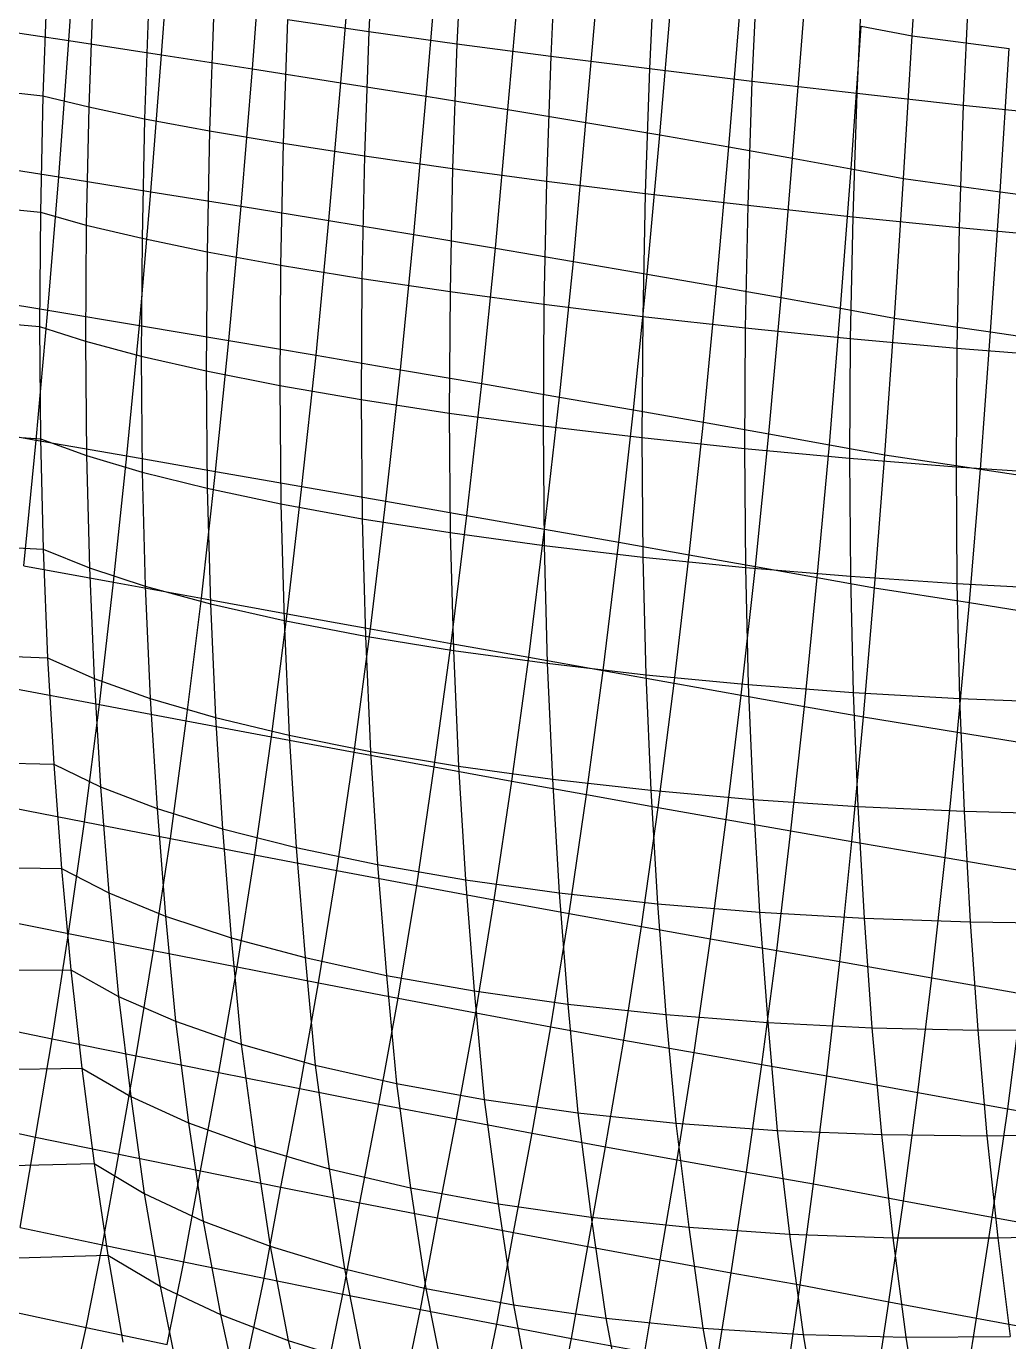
# Model space of a CAD drawing. Extents: x -429 to 429, y -1 to 209.
# Drawn here: x -287.11 to -267.84, y 40.71 to 66.5 of the extents above; entities that cross this region are included whole.
import ezdxf

# ---------------------------------------------------------------- set-up
doc = ezdxf.new("R2010")
doc.units = 0

msp = doc.modelspace()

# ---------------------------------------------------------------- linework, layer by layer
at = {"layer": 'default', "color": 3, "linetype": 'CONTINUOUS'}
for p, q in [((-269.728, 66.315, 86.124), (-269.567, 69.175, 86.17)), ((-269.728, 66.315, 86.124), (-269.567, 69.175, 86.17)), ((-286.273, 66.222, 97.42), (-286.084, 68.954, 97.509)), ((-284.452, 65.945, 96.986), (-284.252, 68.687, 97.103)), ((-282.671, 65.669, 96.419), (-282.458, 68.421, 96.556)), ((-280.939, 65.397, 95.722), (-280.714, 68.157, 95.872)), ((-279.265, 65.13, 94.898), (-279.031, 67.897, 95.056)), ((-277.658, 64.869, 93.953), (-277.418, 67.643, 94.111)), ((-276.128, 64.616, 92.892), (-275.885, 67.395, 93.044)), ((-274.682, 64.373, 91.72), (-274.442, 67.157, 91.861)), ((-273.329, 64.14, 90.444), (-273.097, 66.928, 90.57)), ((-272.076, 63.918, 89.07), (-271.858, 66.711, 89.177)), ((-288.121, 66.5, 97.718), (-286.273, 66.222, 97.42)), ((-270.929, 63.71, 87.607), (-270.733, 66.506, 87.693)), ((-270.733, 66.506, 87.693), (-269.728, 66.315, 86.124)), ((-269.897, 63.516, 86.063), (-269.728, 66.315, 86.124)), ((-269.897, 63.516, 86.063), (-269.728, 66.315, 86.124)), ((-269.728, 66.315, 86.124), (-267.825, 66.07, 85.944)), ((-286.471, 63.549, 97.313), (-286.273, 66.222, 97.42)), ((-286.273, 66.222, 97.42), (-284.452, 65.945, 96.986)), ((-268.003, 63.26, 85.847), (-267.825, 66.07, 85.944)), ((-284.663, 63.26, 96.852), (-284.452, 65.945, 96.986)), ((-284.452, 65.945, 96.986), (-282.671, 65.669, 96.419)), ((-282.894, 62.975, 96.266), (-282.671, 65.669, 96.419)), ((-282.671, 65.669, 96.419), (-280.939, 65.397, 95.722)), ((-281.172, 62.694, 95.556), (-280.939, 65.397, 95.722)), ((-280.939, 65.397, 95.722), (-279.265, 65.13, 94.898)), ((-279.506, 62.42, 94.726), (-279.265, 65.13, 94.898)), ((-279.265, 65.13, 94.898), (-277.658, 64.869, 93.953)), ((-277.905, 62.152, 93.78), (-277.658, 64.869, 93.953)), ((-277.658, 64.869, 93.953), (-276.128, 64.616, 92.892)), ((-276.376, 61.894, 92.724), (-276.128, 64.616, 92.892)), ((-276.128, 64.616, 92.892), (-274.682, 64.373, 91.72)), ((-274.928, 61.646, 91.562), (-274.682, 64.373, 91.72)), ((-274.682, 64.373, 91.72), (-273.329, 64.14, 90.444)), ((-273.567, 61.409, 90.3), (-273.329, 64.14, 90.444)), ((-273.329, 64.14, 90.444), (-272.076, 63.918, 89.07)), ((-288.309, 63.839, 97.645), (-286.471, 63.549, 97.313)), ((-272.3, 61.185, 88.945), (-272.076, 63.918, 89.07)), ((-272.076, 63.918, 89.07), (-270.929, 63.71, 87.607)), ((-271.134, 60.974, 87.503), (-270.929, 63.71, 87.607)), ((-270.929, 63.71, 87.607), (-269.897, 63.516, 86.063)), ((-286.684, 60.936, 97.18), (-286.471, 63.549, 97.313)), ((-286.471, 63.549, 97.313), (-284.663, 63.26, 96.852)), ((-270.075, 60.778, 85.981), (-269.897, 63.516, 86.063)), ((-270.075, 60.778, 85.981), (-269.897, 63.516, 86.063)), ((-269.897, 63.516, 86.063), (-268.003, 63.26, 85.847)), ((-284.889, 60.636, 96.69), (-284.663, 63.26, 96.852)), ((-284.663, 63.26, 96.852), (-282.894, 62.975, 96.266)), ((-268.191, 60.51, 85.731), (-268.003, 63.26, 85.847)), ((-268.003, 63.26, 85.847), (-266.132, 63.005, 85.491)), ((-283.133, 60.341, 96.081), (-282.894, 62.975, 96.266)), ((-282.894, 62.975, 96.266), (-281.172, 62.694, 95.556)), ((-281.423, 60.052, 95.356), (-281.172, 62.694, 95.556)), ((-281.172, 62.694, 95.556), (-279.506, 62.42, 94.726)), ((-279.767, 59.77, 94.518), (-279.506, 62.42, 94.726)), ((-279.506, 62.42, 94.726), (-277.905, 62.152, 93.78)), ((-278.172, 59.497, 93.572), (-277.905, 62.152, 93.78)), ((-277.905, 62.152, 93.78), (-276.376, 61.894, 92.724)), ((-276.646, 59.233, 92.521), (-276.376, 61.894, 92.724)), ((-276.376, 61.894, 92.724), (-274.928, 61.646, 91.562)), ((-275.194, 58.981, 91.37), (-274.928, 61.646, 91.562)), ((-274.928, 61.646, 91.562), (-273.567, 61.409, 90.3)), ((-273.824, 58.74, 90.125), (-273.567, 61.409, 90.3)), ((-273.567, 61.409, 90.3), (-272.3, 61.185, 88.945)), ((-288.508, 61.239, 97.55), (-286.684, 60.936, 97.18)), ((-272.542, 58.513, 88.79), (-272.3, 61.185, 88.945)), ((-272.3, 61.185, 88.945), (-271.134, 60.974, 87.503)), ((-286.912, 58.391, 97.017), (-286.684, 60.936, 97.18)), ((-286.684, 60.936, 97.18), (-284.889, 60.636, 96.69)), ((-271.354, 58.3, 87.372), (-271.134, 60.974, 87.503)), ((-271.134, 60.974, 87.503), (-270.075, 60.778, 85.981)), ((-285.135, 58.081, 96.49), (-284.889, 60.636, 96.69)), ((-284.889, 60.636, 96.69), (-283.133, 60.341, 96.081)), ((-270.264, 58.101, 85.877), (-270.075, 60.778, 85.981)), ((-270.264, 58.101, 85.877), (-270.075, 60.778, 85.981)), ((-270.075, 60.778, 85.981), (-268.191, 60.51, 85.731)), ((-268.392, 57.821, 85.587), (-268.191, 60.51, 85.731)), ((-268.191, 60.51, 85.731), (-266.331, 60.243, 85.348)), ((-283.395, 57.777, 95.855), (-283.133, 60.341, 96.081)), ((-283.133, 60.341, 96.081), (-281.423, 60.052, 95.356)), ((-281.699, 57.48, 95.112), (-281.423, 60.052, 95.356)), ((-281.423, 60.052, 95.356), (-279.767, 59.77, 94.518)), ((-280.054, 57.191, 94.265), (-279.767, 59.77, 94.518)), ((-279.767, 59.77, 94.518), (-278.172, 59.497, 93.572)), ((-278.466, 56.912, 93.318), (-278.172, 59.497, 93.572)), ((-278.172, 59.497, 93.572), (-276.646, 59.233, 92.521)), ((-276.942, 56.644, 92.273), (-276.646, 59.233, 92.521)), ((-276.646, 59.233, 92.521), (-275.194, 58.981, 91.37)), ((-275.486, 56.387, 91.136), (-275.194, 58.981, 91.37)), ((-275.194, 58.981, 91.37), (-273.824, 58.74, 90.125)), ((-288.72, 58.706, 97.431), (-286.912, 58.391, 97.017)), ((-274.106, 56.143, 89.909), (-273.824, 58.74, 90.125)), ((-273.824, 58.74, 90.125), (-272.542, 58.513, 88.79)), ((-287.155, 55.922, 96.827), (-286.912, 58.391, 97.017)), ((-286.912, 58.391, 97.017), (-285.135, 58.081, 96.49)), ((-272.806, 55.912, 88.599), (-272.542, 58.513, 88.79)), ((-272.542, 58.513, 88.79), (-271.354, 58.3, 87.372)), ((-271.591, 55.696, 87.21), (-271.354, 58.3, 87.372)), ((-271.354, 58.3, 87.372), (-270.264, 58.101, 85.877)), ((-285.395, 55.602, 96.265), (-285.135, 58.081, 96.49)), ((-285.135, 58.081, 96.49), (-283.395, 57.777, 95.855)), ((-270.466, 55.495, 85.748), (-270.264, 58.101, 85.877)), ((-270.466, 55.495, 85.748), (-270.264, 58.101, 85.877)), ((-270.264, 58.101, 85.877), (-268.392, 57.821, 85.587)), ((-283.671, 55.289, 95.603), (-283.395, 57.777, 95.855)), ((-283.395, 57.777, 95.855), (-281.699, 57.48, 95.112)), ((-268.608, 55.203, 85.411), (-268.392, 57.821, 85.587)), ((-268.392, 57.821, 85.587), (-266.544, 57.544, 85.173)), ((-281.989, 54.984, 94.842), (-281.699, 57.48, 95.112)), ((-281.699, 57.48, 95.112), (-280.054, 57.191, 94.265)), ((-280.355, 54.689, 93.986), (-280.054, 57.191, 94.265)), ((-280.054, 57.191, 94.265), (-278.466, 56.912, 93.318)), ((-278.774, 54.404, 93.037), (-278.466, 56.912, 93.318)), ((-278.466, 56.912, 93.318), (-276.942, 56.644, 92.273)), ((-277.251, 54.131, 91.999), (-276.942, 56.644, 92.273)), ((-276.942, 56.644, 92.273), (-275.486, 56.387, 91.136)), ((-275.791, 53.87, 90.874), (-275.486, 56.387, 91.136)), ((-275.486, 56.387, 91.136), (-274.106, 56.143, 89.909)), ((-274.4, 53.622, 89.667), (-274.106, 56.143, 89.909)), ((-274.106, 56.143, 89.909), (-272.806, 55.912, 88.599)), ((-287.155, 55.922, 96.827), (-285.395, 55.602, 96.265)), ((-273.082, 53.388, 88.381), (-272.806, 55.912, 88.599)), ((-272.806, 55.912, 88.599), (-271.591, 55.696, 87.21)), ((-285.674, 53.206, 96.006), (-285.395, 55.602, 96.265)), ((-285.395, 55.602, 96.265), (-283.671, 55.289, 95.603)), ((-271.841, 53.169, 87.021), (-271.591, 55.696, 87.21)), ((-271.591, 55.696, 87.21), (-270.466, 55.495, 85.748)), ((-270.682, 52.966, 85.592), (-270.466, 55.495, 85.748)), ((-270.682, 52.966, 85.592), (-270.466, 55.495, 85.748)), ((-270.466, 55.495, 85.748), (-268.608, 55.203, 85.411)), ((-283.968, 52.885, 95.315), (-283.671, 55.289, 95.603)), ((-283.671, 55.289, 95.603), (-281.989, 54.984, 94.842)), ((-268.838, 52.662, 85.208), (-268.608, 55.203, 85.411)), ((-268.608, 55.203, 85.411), (-266.776, 54.915, 84.96)), ((-282.3, 52.574, 94.534), (-281.989, 54.984, 94.842)), ((-281.989, 54.984, 94.842), (-280.355, 54.689, 93.986)), ((-280.678, 52.272, 93.667), (-280.355, 54.689, 93.986)), ((-280.355, 54.689, 93.986), (-278.774, 54.404, 93.037)), ((-279.103, 51.982, 92.716), (-278.774, 54.404, 93.037)), ((-278.774, 54.404, 93.037), (-277.251, 54.131, 91.999)), ((-277.582, 51.704, 91.684), (-277.251, 54.131, 91.999)), ((-277.251, 54.131, 91.999), (-275.791, 53.87, 90.874)), ((-276.118, 51.439, 90.573), (-275.791, 53.87, 90.874)), ((-275.791, 53.87, 90.874), (-274.4, 53.622, 89.667)), ((-287.415, 53.535, 96.607), (-285.674, 53.206, 96.006)), ((-274.715, 51.187, 89.386), (-274.4, 53.622, 89.667)), ((-274.4, 53.622, 89.667), (-273.082, 53.388, 88.381)), ((-273.377, 50.95, 88.128), (-273.082, 53.388, 88.381)), ((-273.082, 53.388, 88.381), (-271.841, 53.169, 87.021)), ((-285.968, 50.905, 95.72), (-285.674, 53.206, 96.006)), ((-285.674, 53.206, 96.006), (-283.968, 52.885, 95.315)), ((-272.108, 50.727, 86.8), (-271.841, 53.169, 87.021)), ((-271.841, 53.169, 87.021), (-270.682, 52.966, 85.592)), ((-284.279, 50.577, 94.998), (-283.968, 52.885, 95.315)), ((-283.968, 52.885, 95.315), (-282.3, 52.574, 94.534)), ((-270.911, 50.52, 85.407), (-270.682, 52.966, 85.592)), ((-270.911, 50.52, 85.407), (-270.682, 52.966, 85.592)), ((-270.682, 52.966, 85.592), (-268.838, 52.662, 85.208)), ((-269.085, 50.206, 84.973), (-268.838, 52.662, 85.208)), ((-268.838, 52.662, 85.208), (-267.021, 52.365, 84.719)), ((-282.627, 50.26, 94.198), (-282.3, 52.574, 94.534)), ((-282.3, 52.574, 94.534), (-280.678, 52.272, 93.667)), ((-281.015, 49.953, 93.319), (-280.678, 52.272, 93.667)), ((-280.678, 52.272, 93.667), (-279.103, 51.982, 92.716)), ((-279.447, 49.658, 92.366), (-279.103, 51.982, 92.716)), ((-279.103, 51.982, 92.716), (-277.582, 51.704, 91.684)), ((-277.927, 49.376, 91.34), (-277.582, 51.704, 91.684)), ((-277.582, 51.704, 91.684), (-276.118, 51.439, 90.573)), ((-276.457, 49.106, 90.242), (-276.118, 51.439, 90.573)), ((-276.118, 51.439, 90.573), (-274.715, 51.187, 89.386)), ((-287.69, 51.242, 96.361), (-285.968, 50.905, 95.72)), ((-275.042, 48.85, 89.077), (-274.715, 51.187, 89.386)), ((-274.715, 51.187, 89.386), (-273.377, 50.95, 88.128)), ((-286.278, 48.715, 95.402), (-285.968, 50.905, 95.72)), ((-285.968, 50.905, 95.72), (-284.279, 50.577, 94.998)), ((-273.684, 48.608, 87.845), (-273.377, 50.95, 88.128)), ((-273.377, 50.95, 88.128), (-272.108, 50.727, 86.8)), ((-284.609, 48.383, 94.647), (-284.279, 50.577, 94.998)), ((-284.279, 50.577, 94.998), (-282.627, 50.26, 94.198)), ((-272.387, 48.38, 86.551), (-272.108, 50.727, 86.8)), ((-272.108, 50.727, 86.8), (-270.911, 50.52, 85.407)), ((-271.152, 48.168, 85.196), (-270.911, 50.52, 85.407)), ((-271.152, 48.168, 85.196), (-270.911, 50.52, 85.407)), ((-270.911, 50.52, 85.407), (-269.085, 50.206, 84.973)), ((-282.973, 48.061, 93.824), (-282.627, 50.26, 94.198)), ((-282.627, 50.26, 94.198), (-281.015, 49.953, 93.319)), ((-269.345, 47.846, 84.71), (-269.085, 50.206, 84.973)), ((-269.085, 50.206, 84.973), (-267.285, 49.9, 84.443)), ((-281.373, 47.75, 92.933), (-281.015, 49.953, 93.319)), ((-281.015, 49.953, 93.319), (-279.447, 49.658, 92.366)), ((-279.811, 47.45, 91.977), (-279.447, 49.658, 92.366)), ((-279.447, 49.658, 92.366), (-277.927, 49.376, 91.34)), ((-278.291, 47.163, 90.957), (-277.927, 49.376, 91.34)), ((-277.927, 49.376, 91.34), (-276.457, 49.106, 90.242)), ((-287.977, 49.058, 96.087), (-286.278, 48.715, 95.402)), ((-276.816, 46.888, 89.874), (-276.457, 49.106, 90.242)), ((-276.457, 49.106, 90.242), (-275.042, 48.85, 89.077)), ((-275.387, 46.627, 88.731), (-275.042, 48.85, 89.077)), ((-275.042, 48.85, 89.077), (-273.684, 48.608, 87.845)), ((-286.599, 46.65, 95.059), (-286.278, 48.715, 95.402)), ((-286.278, 48.715, 95.402), (-284.609, 48.383, 94.647)), ((-274.007, 46.379, 87.53), (-273.684, 48.608, 87.845)), ((-273.684, 48.608, 87.845), (-272.387, 48.38, 86.551)), ((-284.951, 46.315, 94.27), (-284.609, 48.383, 94.647)), ((-284.609, 48.383, 94.647), (-282.973, 48.061, 93.824)), ((-272.679, 46.145, 86.272), (-272.387, 48.38, 86.551)), ((-272.387, 48.38, 86.551), (-271.152, 48.168, 85.196)), ((-283.332, 45.989, 93.422), (-282.973, 48.061, 93.824)), ((-282.973, 48.061, 93.824), (-281.373, 47.75, 92.933)), ((-271.404, 45.925, 84.961), (-271.152, 48.168, 85.196)), ((-271.404, 45.925, 84.961), (-271.152, 48.168, 85.196)), ((-271.152, 48.168, 85.196), (-269.345, 47.846, 84.71)), ((-281.744, 45.675, 92.518), (-281.373, 47.75, 92.933)), ((-281.373, 47.75, 92.933), (-279.811, 47.45, 91.977)), ((-269.618, 45.598, 84.417), (-269.345, 47.846, 84.71)), ((-269.345, 47.846, 84.71), (-267.563, 47.533, 84.138)), ((-267.856, 45.28, 83.8), (-267.563, 47.533, 84.138)), ((-280.189, 45.371, 91.558), (-279.811, 47.45, 91.977)), ((-279.811, 47.45, 91.977), (-278.291, 47.163, 90.957)), ((-288.275, 46.996, 95.791), (-286.599, 46.65, 95.059)), ((-278.669, 45.08, 90.544), (-278.291, 47.163, 90.957)), ((-278.291, 47.163, 90.957), (-276.816, 46.888, 89.874)), ((-277.187, 44.8, 89.476), (-276.816, 46.888, 89.874)), ((-276.816, 46.888, 89.874), (-275.387, 46.627, 88.731)), ((-286.923, 44.725, 94.708), (-286.599, 46.65, 95.059)), ((-286.599, 46.65, 95.059), (-284.951, 46.315, 94.27)), ((-275.743, 44.532, 88.357), (-275.387, 46.627, 88.731)), ((-275.387, 46.627, 88.731), (-274.007, 46.379, 87.53)), ((-285.294, 44.387, 93.886), (-284.951, 46.315, 94.27)), ((-284.951, 46.315, 94.27), (-283.332, 45.989, 93.422)), ((-274.34, 44.277, 87.188), (-274.007, 46.379, 87.53)), ((-274.007, 46.379, 87.53), (-272.679, 46.145, 86.272)), ((-283.69, 44.059, 93.015), (-283.332, 45.989, 93.422)), ((-283.332, 45.989, 93.422), (-281.744, 45.675, 92.518)), ((-272.98, 44.034, 85.97), (-272.679, 46.145, 86.272)), ((-272.679, 46.145, 86.272), (-271.404, 45.925, 84.961)), ((-271.663, 43.805, 84.704), (-271.404, 45.925, 84.961)), ((-271.663, 43.805, 84.704), (-271.404, 45.925, 84.961)), ((-271.404, 45.925, 84.961), (-269.618, 45.598, 84.417)), ((-282.112, 43.741, 92.098), (-281.744, 45.675, 92.518)), ((-281.744, 45.675, 92.518), (-280.189, 45.371, 91.558)), ((-269.901, 43.475, 84.101), (-269.618, 45.598, 84.417)), ((-269.618, 45.598, 84.417), (-267.856, 45.28, 83.8)), ((-280.563, 43.434, 91.134), (-280.189, 45.371, 91.558)), ((-280.189, 45.371, 91.558), (-278.669, 45.08, 90.544)), ((-268.161, 43.154, 83.436), (-267.856, 45.28, 83.8)), ((-267.856, 45.28, 83.8), (-266.121, 44.972, 83.11)), ((-288.576, 45.072, 95.483), (-286.923, 44.725, 94.708)), ((-279.042, 43.138, 90.125), (-278.669, 45.08, 90.544)), ((-278.669, 45.08, 90.544), (-277.187, 44.8, 89.476)), ((-287.227, 42.952, 94.384), (-286.923, 44.725, 94.708)), ((-286.923, 44.725, 94.708), (-285.294, 44.387, 93.886)), ((-277.553, 42.853, 89.071), (-277.187, 44.8, 89.476)), ((-277.187, 44.8, 89.476), (-275.743, 44.532, 88.357)), ((-285.609, 42.61, 93.541), (-285.294, 44.387, 93.886)), ((-285.294, 44.387, 93.886), (-283.69, 44.059, 93.015)), ((-276.095, 42.579, 87.974), (-275.743, 44.532, 88.357)), ((-275.743, 44.532, 88.357), (-274.34, 44.277, 87.188)), ((-274.67, 42.316, 86.835), (-274.34, 44.277, 87.188)), ((-274.34, 44.277, 87.188), (-272.98, 44.034, 85.97)), ((-284.014, 42.278, 92.657), (-283.69, 44.059, 93.015)), ((-283.69, 44.059, 93.015), (-282.112, 43.741, 92.098)), ((-273.28, 42.065, 85.654), (-272.98, 44.034, 85.97)), ((-272.98, 44.034, 85.97), (-271.663, 43.805, 84.704)), ((-282.442, 41.956, 91.731), (-282.112, 43.741, 92.098)), ((-282.112, 43.741, 92.098), (-280.563, 43.434, 91.134)), ((-271.926, 41.827, 84.432), (-271.663, 43.805, 84.704)), ((-271.926, 41.827, 84.432), (-271.663, 43.805, 84.704)), ((-271.663, 43.805, 84.704), (-269.901, 43.475, 84.101)), ((-280.895, 41.645, 90.764), (-280.563, 43.434, 91.134)), ((-280.563, 43.434, 91.134), (-279.042, 43.138, 90.125)), ((-270.187, 41.495, 83.773), (-269.901, 43.475, 84.101)), ((-269.901, 43.475, 84.101), (-268.161, 43.154, 83.436)), ((-279.373, 41.344, 89.757), (-279.042, 43.138, 90.125)), ((-279.042, 43.138, 90.125), (-277.553, 42.853, 89.071)), ((-268.467, 41.173, 83.062), (-268.161, 43.154, 83.436)), ((-268.161, 43.154, 83.436), (-266.445, 42.844, 82.709)), ((-287.227, 42.952, 94.384), (-285.609, 42.61, 93.541)), ((-277.879, 41.055, 88.711), (-277.553, 42.853, 89.071)), ((-277.553, 42.853, 89.071), (-276.095, 42.579, 87.974)), ((-285.932, 40.989, 93.175), (-285.609, 42.61, 93.541)), ((-285.609, 42.61, 93.541), (-284.014, 42.278, 92.657)), ((-276.412, 40.777, 87.626), (-276.095, 42.579, 87.974)), ((-276.095, 42.579, 87.974), (-274.67, 42.316, 86.835)), ((-274.974, 40.51, 86.503), (-274.67, 42.316, 86.835)), ((-274.67, 42.316, 86.835), (-273.28, 42.065, 85.654)), ((-284.345, 40.654, 92.275), (-284.014, 42.278, 92.657)), ((-284.014, 42.278, 92.657), (-282.442, 41.956, 91.731)), ((-273.566, 40.255, 85.343), (-273.28, 42.065, 85.654)), ((-273.28, 42.065, 85.654), (-271.926, 41.827, 84.432)), ((-282.779, 40.328, 91.34), (-282.442, 41.956, 91.731)), ((-282.442, 41.956, 91.731), (-280.895, 41.645, 90.764)), ((-272.189, 40.011, 84.147), (-271.926, 41.827, 84.432)), ((-272.189, 40.011, 84.147), (-271.926, 41.827, 84.432)), ((-271.926, 41.827, 84.432), (-270.187, 41.495, 83.773)), ((-281.234, 40.014, 90.37), (-280.895, 41.645, 90.764)), ((-280.895, 41.645, 90.764), (-279.373, 41.344, 89.757)), ((-287.538, 41.335, 94.038), (-285.932, 40.989, 93.175)), ((-279.711, 39.709, 89.365), (-279.373, 41.344, 89.757)), ((-279.373, 41.344, 89.757), (-277.879, 41.055, 88.711)), ((-270.464, 39.675, 83.454), (-270.187, 41.495, 83.773)), ((-270.187, 41.495, 83.773), (-268.467, 41.173, 83.062)), ((-278.211, 39.416, 88.326), (-277.879, 41.055, 88.711)), ((-277.879, 41.055, 88.711), (-276.412, 40.777, 87.626)), ((-268.756, 39.348, 82.717), (-268.467, 41.173, 83.062)), ((-268.467, 41.173, 83.062), (-266.769, 40.86, 82.301)), ((-286.265, 39.5, 92.782), (-285.932, 40.989, 93.175)), ((-285.932, 40.989, 93.175), (-284.345, 40.654, 92.275)), ((-276.735, 39.134, 87.254), (-276.412, 40.777, 87.626)), ((-276.412, 40.777, 87.626), (-274.974, 40.51, 86.503))]:
    msp.add_line(p, q, dxfattribs=at)
at = {"layer": 'default', "color": 5, "linetype": 'CONTINUOUS'}
for p, q in [((-280.268, 68.876, 50.616), (-280.387, 66.402, 50.601)), ((-278.541, 68.644, 49.405), (-278.659, 66.162, 49.389)), ((-276.7, 68.403, 48.385), (-276.817, 65.918, 48.37)), ((-274.765, 68.155, 47.569), (-274.882, 65.673, 47.553)), ((-272.758, 67.904, 46.965), (-272.873, 65.43, 46.949)), ((-270.701, 67.651, 46.58), (-270.815, 65.192, 46.564)), ((-286.697, 67.455, 59), (-286.78, 65.139, 59.038)), ((-286.697, 67.455, 59), (-286.78, 65.139, 59.038)), ((-268.618, 67.401, 46.418), (-268.729, 64.96, 46.402)), ((-285.795, 67.272, 57.068), (-285.88, 64.921, 57.106)), ((-284.701, 67.073, 55.242), (-284.785, 64.692, 55.28)), ((-283.425, 66.86, 53.543), (-283.51, 64.454, 53.582)), ((-281.981, 66.635, 51.99), (-282.067, 64.21, 52.029)), ((-281.981, 66.635, 51.99), (-280.387, 66.402, 50.601)), ((-280.387, 66.402, 50.601), (-280.472, 63.963, 50.639)), ((-280.387, 66.402, 50.601), (-278.659, 66.162, 49.389)), ((-278.659, 66.162, 49.389), (-278.744, 63.715, 49.427)), ((-278.659, 66.162, 49.389), (-276.817, 65.918, 48.37)), ((-276.817, 65.918, 48.37), (-276.902, 63.469, 48.408)), ((-276.817, 65.918, 48.37), (-274.882, 65.673, 47.553)), ((-274.882, 65.673, 47.553), (-274.965, 63.227, 47.591)), ((-274.882, 65.673, 47.553), (-272.873, 65.43, 46.949)), ((-288.822, 65.358, 59.077), (-286.78, 65.139, 59.038)), ((-272.873, 65.43, 46.949), (-272.956, 62.993, 46.987)), ((-272.873, 65.43, 46.949), (-270.815, 65.192, 46.564)), ((-286.78, 65.139, 59.038), (-286.831, 62.861, 59.127)), ((-286.78, 65.139, 59.038), (-286.831, 62.861, 59.127)), ((-286.78, 65.139, 59.038), (-285.88, 64.921, 57.106)), ((-270.815, 65.192, 46.564), (-270.896, 62.769, 46.601)), ((-270.815, 65.192, 46.564), (-268.729, 64.96, 46.402)), ((-285.88, 64.921, 57.106), (-285.93, 62.607, 57.196)), ((-285.88, 64.921, 57.106), (-284.785, 64.692, 55.28)), ((-268.729, 64.96, 46.402), (-268.808, 62.558, 46.439)), ((-268.729, 64.96, 46.402), (-266.639, 64.738, 46.465)), ((-284.785, 64.692, 55.28), (-284.836, 62.347, 55.371)), ((-284.785, 64.692, 55.28), (-283.51, 64.454, 53.582)), ((-283.51, 64.454, 53.582), (-283.561, 62.083, 53.673)), ((-283.51, 64.454, 53.582), (-282.067, 64.21, 52.029)), ((-282.067, 64.21, 52.029), (-282.118, 61.819, 52.121)), ((-282.067, 64.21, 52.029), (-280.472, 63.963, 50.639)), ((-280.472, 63.963, 50.639), (-280.523, 61.557, 50.732)), ((-280.472, 63.963, 50.639), (-278.744, 63.715, 49.427)), ((-278.744, 63.715, 49.427), (-278.795, 61.301, 49.521)), ((-278.744, 63.715, 49.427), (-276.902, 63.469, 48.408)), ((-276.902, 63.469, 48.408), (-276.952, 61.053, 48.501)), ((-276.902, 63.469, 48.408), (-274.965, 63.227, 47.591)), ((-274.965, 63.227, 47.591), (-275.015, 60.815, 47.684)), ((-274.965, 63.227, 47.591), (-272.956, 62.993, 46.987)), ((-288.874, 63.054, 59.167), (-286.831, 62.861, 59.127)), ((-272.956, 62.993, 46.987), (-273.005, 60.591, 47.079)), ((-272.956, 62.993, 46.987), (-270.896, 62.769, 46.601)), ((-286.831, 62.861, 59.127), (-286.847, 60.62, 59.267)), ((-286.831, 62.861, 59.127), (-286.847, 60.62, 59.267)), ((-286.831, 62.861, 59.127), (-285.93, 62.607, 57.196)), ((-270.896, 62.769, 46.601), (-270.944, 60.383, 46.693)), ((-270.896, 62.769, 46.601), (-268.808, 62.558, 46.439)), ((-285.93, 62.607, 57.196), (-285.946, 60.329, 57.338)), ((-285.93, 62.607, 57.196), (-284.836, 62.347, 55.371)), ((-268.808, 62.558, 46.439), (-268.856, 60.194, 46.53)), ((-268.808, 62.558, 46.439), (-266.717, 62.361, 46.501)), ((-284.836, 62.347, 55.371), (-284.852, 60.037, 55.516)), ((-284.836, 62.347, 55.371), (-283.561, 62.083, 53.673)), ((-283.561, 62.083, 53.673), (-283.577, 59.747, 53.82)), ((-283.561, 62.083, 53.673), (-282.118, 61.819, 52.121)), ((-282.118, 61.819, 52.121), (-282.134, 59.462, 52.269)), ((-282.118, 61.819, 52.121), (-280.523, 61.557, 50.732)), ((-280.523, 61.557, 50.732), (-280.539, 59.186, 50.881)), ((-280.523, 61.557, 50.732), (-278.795, 61.301, 49.521)), ((-278.795, 61.301, 49.521), (-278.811, 58.921, 49.67)), ((-278.795, 61.301, 49.521), (-276.952, 61.053, 48.501)), ((-276.952, 61.053, 48.501), (-276.968, 58.671, 48.651)), ((-276.952, 61.053, 48.501), (-275.015, 60.815, 47.684)), ((-288.89, 60.785, 59.309), (-286.847, 60.62, 59.267)), ((-286.847, 60.62, 59.267), (-285.946, 60.329, 57.338)), ((-286.847, 60.62, 59.267), (-286.828, 58.416, 59.459)), ((-286.847, 60.62, 59.267), (-286.828, 58.416, 59.459)), ((-275.015, 60.815, 47.684), (-275.03, 58.438, 47.834)), ((-275.015, 60.815, 47.684), (-273.005, 60.591, 47.079)), ((-273.005, 60.591, 47.079), (-273.02, 58.224, 47.228)), ((-273.005, 60.591, 47.079), (-270.944, 60.383, 46.693)), ((-270.944, 60.383, 46.693), (-270.959, 58.033, 46.841)), ((-270.944, 60.383, 46.693), (-268.856, 60.194, 46.53)), ((-285.946, 60.329, 57.338), (-284.852, 60.037, 55.516)), ((-285.946, 60.329, 57.338), (-285.928, 58.087, 57.534)), ((-268.856, 60.194, 46.53), (-268.87, 57.866, 46.676)), ((-268.856, 60.194, 46.53), (-266.763, 60.024, 46.591)), ((-284.852, 60.037, 55.516), (-283.577, 59.747, 53.82)), ((-284.852, 60.037, 55.516), (-284.834, 57.762, 55.714)), ((-283.577, 59.747, 53.82), (-282.134, 59.462, 52.269)), ((-283.577, 59.747, 53.82), (-283.558, 57.445, 54.021)), ((-282.134, 59.462, 52.269), (-280.539, 59.186, 50.881)), ((-282.134, 59.462, 52.269), (-282.115, 57.139, 52.472)), ((-280.539, 59.186, 50.881), (-278.811, 58.921, 49.67)), ((-280.539, 59.186, 50.881), (-280.52, 56.848, 51.086)), ((-278.811, 58.921, 49.67), (-276.968, 58.671, 48.651)), ((-278.811, 58.921, 49.67), (-278.792, 56.575, 49.876)), ((-288.872, 58.553, 59.503), (-286.828, 58.416, 59.459)), ((-276.968, 58.671, 48.651), (-275.03, 58.438, 47.834)), ((-276.968, 58.671, 48.651), (-276.949, 56.323, 48.857)), ((-286.828, 58.416, 59.459), (-285.928, 58.087, 57.534)), ((-286.828, 58.416, 59.459), (-286.776, 56.249, 59.703)), ((-286.828, 58.416, 59.459), (-286.776, 56.249, 59.703)), ((-275.03, 58.438, 47.834), (-273.02, 58.224, 47.228)), ((-275.03, 58.438, 47.834), (-275.011, 56.095, 48.04)), ((-285.928, 58.087, 57.534), (-284.834, 57.762, 55.714)), ((-285.928, 58.087, 57.534), (-285.87, 55.882, 57.786)), ((-273.02, 58.224, 47.228), (-270.959, 58.033, 46.841)), ((-273.02, 58.224, 47.228), (-273.001, 55.893, 47.434)), ((-270.959, 58.033, 46.841), (-268.87, 57.866, 46.676)), ((-270.959, 58.033, 46.841), (-270.94, 55.719, 47.045)), ((-268.87, 57.866, 46.676), (-266.776, 57.726, 46.736)), ((-268.87, 57.866, 46.676), (-268.851, 55.576, 46.878)), ((-284.834, 57.762, 55.714), (-283.558, 57.445, 54.021)), ((-284.834, 57.762, 55.714), (-284.773, 55.524, 55.974)), ((-283.558, 57.445, 54.021), (-282.115, 57.139, 52.472)), ((-283.558, 57.445, 54.021), (-283.495, 55.18, 54.286)), ((-282.115, 57.139, 52.472), (-280.52, 56.848, 51.086)), ((-282.115, 57.139, 52.472), (-282.051, 54.853, 52.743)), ((-280.52, 56.848, 51.086), (-278.792, 56.575, 49.876)), ((-280.52, 56.848, 51.086), (-280.456, 54.548, 51.36)), ((-278.792, 56.575, 49.876), (-276.949, 56.323, 48.857)), ((-278.792, 56.575, 49.876), (-278.729, 54.266, 50.153)), ((-288.817, 56.358, 59.755), (-286.776, 56.249, 59.703)), ((-286.776, 56.249, 59.703), (-285.87, 55.882, 57.786)), ((-286.776, 56.249, 59.703), (-286.689, 54.12, 59.998)), ((-286.776, 56.249, 59.703), (-286.689, 54.12, 59.998)), ((-276.949, 56.323, 48.857), (-275.011, 56.095, 48.04)), ((-276.949, 56.323, 48.857), (-276.887, 54.013, 49.135)), ((-275.011, 56.095, 48.04), (-273.001, 55.893, 47.434)), ((-275.011, 56.095, 48.04), (-274.952, 53.79, 48.316)), ((-285.87, 55.882, 57.786), (-284.773, 55.524, 55.974)), ((-285.87, 55.882, 57.786), (-285.777, 53.714, 58.092)), ((-273.001, 55.893, 47.434), (-270.94, 55.719, 47.045)), ((-273.001, 55.893, 47.434), (-272.944, 53.599, 47.707)), ((-270.94, 55.719, 47.045), (-268.851, 55.576, 46.878)), ((-270.94, 55.719, 47.045), (-270.885, 53.443, 47.314)), ((-284.773, 55.524, 55.974), (-283.495, 55.18, 54.286)), ((-284.773, 55.524, 55.974), (-284.675, 53.324, 56.289)), ((-268.851, 55.576, 46.878), (-266.758, 55.465, 46.935)), ((-268.851, 55.576, 46.878), (-268.799, 53.324, 47.141)), ((-283.495, 55.18, 54.286), (-282.051, 54.853, 52.743)), ((-283.495, 55.18, 54.286), (-283.394, 52.953, 54.611)), ((-282.051, 54.853, 52.743), (-280.456, 54.548, 51.36)), ((-282.051, 54.853, 52.743), (-281.948, 52.606, 53.074)), ((-280.456, 54.548, 51.36), (-278.729, 54.266, 50.153)), ((-280.456, 54.548, 51.36), (-280.353, 52.286, 51.696)), ((-288.727, 54.2, 60.061), (-286.689, 54.12, 59.998)), ((-278.729, 54.266, 50.153), (-276.887, 54.013, 49.135)), ((-278.729, 54.266, 50.153), (-278.627, 51.997, 50.492)), ((-286.689, 54.12, 59.998), (-285.777, 53.714, 58.092)), ((-286.689, 54.12, 59.998), (-286.569, 52.033, 60.344)), ((-286.689, 54.12, 59.998), (-286.569, 52.033, 60.344)), ((-276.887, 54.013, 49.135), (-274.952, 53.79, 48.316)), ((-276.887, 54.013, 49.135), (-276.787, 51.742, 49.475)), ((-285.777, 53.714, 58.092), (-284.675, 53.324, 56.289)), ((-285.777, 53.714, 58.092), (-285.65, 51.589, 58.449)), ((-274.952, 53.79, 48.316), (-272.944, 53.599, 47.707)), ((-274.952, 53.79, 48.316), (-274.855, 51.524, 48.655)), ((-272.944, 53.599, 47.707), (-270.885, 53.443, 47.314)), ((-272.944, 53.599, 47.707), (-272.85, 51.345, 48.043)), ((-270.885, 53.443, 47.314), (-268.799, 53.324, 47.141)), ((-270.885, 53.443, 47.314), (-270.796, 51.207, 47.643)), ((-284.675, 53.324, 56.289), (-283.394, 52.953, 54.611)), ((-284.675, 53.324, 56.289), (-284.542, 51.166, 56.657)), ((-268.799, 53.324, 47.141), (-266.707, 53.243, 47.19)), ((-268.799, 53.324, 47.141), (-268.713, 51.111, 47.461)), ((-283.394, 52.953, 54.611), (-281.948, 52.606, 53.074)), ((-283.394, 52.953, 54.611), (-283.258, 50.768, 54.988)), ((-281.948, 52.606, 53.074), (-280.353, 52.286, 51.696)), ((-281.948, 52.606, 53.074), (-281.81, 50.4, 53.459)), ((-280.353, 52.286, 51.696), (-278.627, 51.997, 50.492)), ((-280.353, 52.286, 51.696), (-280.216, 50.066, 52.087)), ((-288.603, 52.084, 60.418), (-286.569, 52.033, 60.344)), ((-286.569, 52.033, 60.344), (-285.65, 51.589, 58.449)), ((-286.569, 52.033, 60.344), (-286.416, 49.993, 60.738)), ((-286.569, 52.033, 60.344), (-286.416, 49.993, 60.738)), ((-278.627, 51.997, 50.492), (-276.787, 51.742, 49.475)), ((-278.627, 51.997, 50.492), (-278.491, 49.77, 50.887)), ((-285.65, 51.589, 58.449), (-284.542, 51.166, 56.657)), ((-285.65, 51.589, 58.449), (-285.49, 49.51, 58.856)), ((-276.787, 51.742, 49.475), (-274.855, 51.524, 48.655)), ((-276.787, 51.742, 49.475), (-276.654, 49.513, 49.87)), ((-274.855, 51.524, 48.655), (-272.85, 51.345, 48.043)), ((-274.855, 51.524, 48.655), (-274.724, 49.3, 49.049)), ((-272.85, 51.345, 48.043), (-270.796, 51.207, 47.643)), ((-272.85, 51.345, 48.043), (-272.724, 49.133, 48.432)), ((-284.542, 51.166, 56.657), (-283.258, 50.768, 54.988)), ((-284.542, 51.166, 56.657), (-284.376, 49.055, 57.076)), ((-270.796, 51.207, 47.643), (-268.713, 51.111, 47.461)), ((-270.796, 51.207, 47.643), (-270.673, 49.013, 48.026)), ((-268.713, 51.111, 47.461), (-266.624, 51.06, 47.499)), ((-268.713, 51.111, 47.461), (-268.595, 48.941, 47.835)), ((-283.258, 50.768, 54.988), (-281.81, 50.4, 53.459)), ((-283.258, 50.768, 54.988), (-283.088, 48.63, 55.417)), ((-281.81, 50.4, 53.459), (-280.216, 50.066, 52.087)), ((-281.81, 50.4, 53.459), (-281.639, 48.242, 53.897)), ((-280.216, 50.066, 52.087), (-278.491, 49.77, 50.887)), ((-280.216, 50.066, 52.087), (-280.044, 47.894, 52.531)), ((-288.446, 50.015, 60.821), (-286.416, 49.993, 60.738)), ((-286.416, 49.993, 60.738), (-285.49, 49.51, 58.856)), ((-286.416, 49.993, 60.738), (-286.232, 48.004, 61.179)), ((-286.416, 49.993, 60.738), (-286.232, 48.004, 61.179)), ((-278.491, 49.77, 50.887), (-276.654, 49.513, 49.87)), ((-278.491, 49.77, 50.887), (-278.32, 47.59, 51.334)), ((-285.49, 49.51, 58.856), (-284.376, 49.055, 57.076)), ((-285.49, 49.51, 58.856), (-285.3, 47.483, 59.309)), ((-276.654, 49.513, 49.87), (-274.724, 49.3, 49.049)), ((-276.654, 49.513, 49.87), (-276.486, 47.332, 50.319)), ((-274.724, 49.3, 49.049), (-272.724, 49.133, 48.432)), ((-274.724, 49.3, 49.049), (-274.561, 47.125, 49.497)), ((-284.376, 49.055, 57.076), (-283.088, 48.63, 55.417)), ((-284.376, 49.055, 57.076), (-284.182, 46.994, 57.541)), ((-272.724, 49.133, 48.432), (-270.673, 49.013, 48.026)), ((-272.724, 49.133, 48.432), (-272.564, 46.969, 48.876)), ((-270.673, 49.013, 48.026), (-268.595, 48.941, 47.835)), ((-270.673, 49.013, 48.026), (-270.519, 46.867, 48.462)), ((-268.595, 48.941, 47.835), (-266.51, 48.919, 47.86)), ((-268.595, 48.941, 47.835), (-268.445, 46.82, 48.261)), ((-283.088, 48.63, 55.417), (-281.639, 48.242, 53.897)), ((-283.088, 48.63, 55.417), (-282.891, 46.543, 55.891)), ((-281.639, 48.242, 53.897), (-280.044, 47.894, 52.531)), ((-281.639, 48.242, 53.897), (-281.441, 46.134, 54.379)), ((-288.256, 47.997, 61.275), (-286.232, 48.004, 61.179)), ((-286.232, 48.004, 61.179), (-285.3, 47.483, 59.309)), ((-286.232, 48.004, 61.179), (-286.017, 46.072, 61.664)), ((-286.232, 48.004, 61.179), (-286.017, 46.072, 61.664)), ((-280.044, 47.894, 52.531), (-278.32, 47.59, 51.334)), ((-280.044, 47.894, 52.531), (-279.846, 45.772, 53.018)), ((-285.3, 47.483, 59.309), (-284.182, 46.994, 57.541)), ((-285.3, 47.483, 59.309), (-285.059, 45.518, 59.824)), ((-278.32, 47.59, 51.334), (-276.486, 47.332, 50.319)), ((-278.32, 47.59, 51.334), (-278.123, 45.46, 51.825)), ((-276.486, 47.332, 50.319), (-274.561, 47.125, 49.497)), ((-276.486, 47.332, 50.319), (-276.291, 45.201, 50.811)), ((-284.182, 46.994, 57.541), (-282.891, 46.543, 55.891)), ((-284.182, 46.994, 57.541), (-283.922, 45.003, 58.083)), ((-274.561, 47.125, 49.497), (-272.564, 46.969, 48.876)), ((-274.561, 47.125, 49.497), (-274.368, 44.999, 49.988)), ((-272.564, 46.969, 48.876), (-270.519, 46.867, 48.462)), ((-272.564, 46.969, 48.876), (-272.375, 44.856, 49.363)), ((-270.519, 46.867, 48.462), (-268.445, 46.82, 48.261)), ((-270.519, 46.867, 48.462), (-270.334, 44.772, 48.944)), ((-268.445, 46.82, 48.261), (-266.365, 46.827, 48.274)), ((-268.445, 46.82, 48.261), (-268.265, 44.75, 48.734)), ((-282.891, 46.543, 55.891), (-281.441, 46.134, 54.379)), ((-282.891, 46.543, 55.891), (-282.619, 44.53, 56.458)), ((-288.028, 46.043, 61.795), (-286.017, 46.072, 61.664)), ((-286.017, 46.072, 61.664), (-285.059, 45.518, 59.824)), ((-286.017, 46.072, 61.664), (-285.774, 44.204, 62.19)), ((-286.017, 46.072, 61.664), (-285.774, 44.204, 62.19)), ((-281.441, 46.134, 54.379), (-279.846, 45.772, 53.018)), ((-281.441, 46.134, 54.379), (-281.163, 44.104, 54.966)), ((-279.846, 45.772, 53.018), (-278.123, 45.46, 51.825)), ((-279.846, 45.772, 53.018), (-279.568, 43.73, 53.621)), ((-285.059, 45.518, 59.824), (-283.922, 45.003, 58.083)), ((-285.059, 45.518, 59.824), (-284.792, 43.62, 60.379)), ((-278.123, 45.46, 51.825), (-276.291, 45.201, 50.811)), ((-278.123, 45.46, 51.825), (-277.85, 43.412, 52.436)), ((-276.291, 45.201, 50.811), (-274.368, 44.999, 49.988)), ((-276.291, 45.201, 50.811), (-276.026, 43.153, 51.425)), ((-283.922, 45.003, 58.083), (-282.619, 44.53, 56.458)), ((-283.922, 45.003, 58.083), (-283.638, 43.078, 58.664)), ((-274.368, 44.999, 49.988), (-272.375, 44.856, 49.363)), ((-274.368, 44.999, 49.988), (-274.114, 42.955, 50.596)), ((-272.375, 44.856, 49.363), (-270.334, 44.772, 48.944)), ((-272.375, 44.856, 49.363), (-272.135, 42.821, 49.958)), ((-270.334, 44.772, 48.944), (-268.265, 44.75, 48.734)), ((-270.334, 44.772, 48.944), (-270.107, 42.751, 49.518)), ((-268.265, 44.75, 48.734), (-266.19, 44.788, 48.737)), ((-268.265, 44.75, 48.734), (-268.05, 42.747, 49.28)), ((-282.619, 44.53, 56.458), (-281.163, 44.104, 54.966)), ((-282.619, 44.53, 56.458), (-282.324, 42.584, 57.063)), ((-287.773, 44.155, 62.353), (-285.774, 44.204, 62.19)), ((-285.774, 44.204, 62.19), (-284.792, 43.62, 60.379)), ((-285.774, 44.204, 62.19), (-285.505, 42.411, 62.75)), ((-285.774, 44.204, 62.19), (-285.505, 42.411, 62.75)), ((-281.163, 44.104, 54.966), (-279.568, 43.73, 53.621)), ((-281.163, 44.104, 54.966), (-280.862, 42.142, 55.589)), ((-284.792, 43.62, 60.379), (-283.638, 43.078, 58.664)), ((-284.792, 43.62, 60.379), (-284.483, 41.803, 60.982)), ((-279.568, 43.73, 53.621), (-277.85, 43.412, 52.436)), ((-279.568, 43.73, 53.621), (-279.267, 41.758, 54.258)), ((-277.85, 43.412, 52.436), (-276.026, 43.153, 51.425)), ((-277.85, 43.412, 52.436), (-277.553, 41.434, 53.083)), ((-283.638, 43.078, 58.664), (-282.324, 42.584, 57.063)), ((-283.638, 43.078, 58.664), (-283.3, 41.242, 59.308)), ((-276.026, 43.153, 51.425), (-274.114, 42.955, 50.596)), ((-276.026, 43.153, 51.425), (-275.736, 41.174, 52.073)), ((-274.114, 42.955, 50.596), (-272.135, 42.821, 49.958)), ((-274.114, 42.955, 50.596), (-273.835, 40.98, 51.24)), ((-272.135, 42.821, 49.958), (-270.107, 42.751, 49.518)), ((-272.135, 42.821, 49.958), (-271.868, 40.854, 50.59)), ((-282.324, 42.584, 57.063), (-280.862, 42.142, 55.589)), ((-282.324, 42.584, 57.063), (-281.967, 40.733, 57.742)), ((-270.107, 42.751, 49.518), (-268.05, 42.747, 49.28)), ((-270.107, 42.751, 49.518), (-269.853, 40.798, 50.131)), ((-268.05, 42.747, 49.28), (-265.987, 42.808, 49.246)), ((-268.05, 42.747, 49.28), (-267.809, 40.811, 49.866)), ((-287.486, 42.35, 62.966), (-285.505, 42.411, 62.75)), ((-285.505, 42.411, 62.75), (-284.483, 41.803, 60.982)), ((-285.505, 42.411, 62.75), (-285.214, 40.701, 63.34)), ((-285.505, 42.411, 62.75), (-285.214, 40.701, 63.34)), ((-280.862, 42.142, 55.589), (-279.267, 41.758, 54.258)), ((-280.862, 42.142, 55.589), (-280.497, 40.281, 56.299)), ((-284.483, 41.803, 60.982), (-283.3, 41.242, 59.308)), ((-284.483, 41.803, 60.982), (-284.135, 40.079, 61.631)), ((-279.267, 41.758, 54.258), (-277.553, 41.434, 53.083)), ((-279.267, 41.758, 54.258), (-278.901, 39.889, 54.99)), ((-277.553, 41.434, 53.083), (-275.736, 41.174, 52.073)), ((-277.553, 41.434, 53.083), (-277.193, 39.561, 53.827)), ((-283.3, 41.242, 59.308), (-281.967, 40.733, 57.742)), ((-283.3, 41.242, 59.308), (-282.912, 39.508, 60.01)), ((-275.736, 41.174, 52.073), (-273.835, 40.98, 51.24)), ((-275.736, 41.174, 52.073), (-275.39, 39.3, 52.82)), ((-273.835, 40.98, 51.24), (-271.868, 40.854, 50.59)), ((-273.835, 40.98, 51.24), (-273.506, 39.108, 51.978)), ((-271.868, 40.854, 50.59), (-269.853, 40.798, 50.131)), ((-271.868, 40.854, 50.59), (-271.558, 38.987, 51.309)), ((-269.853, 40.798, 50.131), (-267.809, 40.811, 49.866)), ((-269.853, 40.798, 50.131), (-269.563, 38.937, 50.819)), ((-281.967, 40.733, 57.742), (-280.497, 40.281, 56.299)), ((-281.967, 40.733, 57.742), (-281.554, 38.991, 58.492))]:
    msp.add_line(p, q, dxfattribs=at)

doc.saveas('drawing.dxf')
